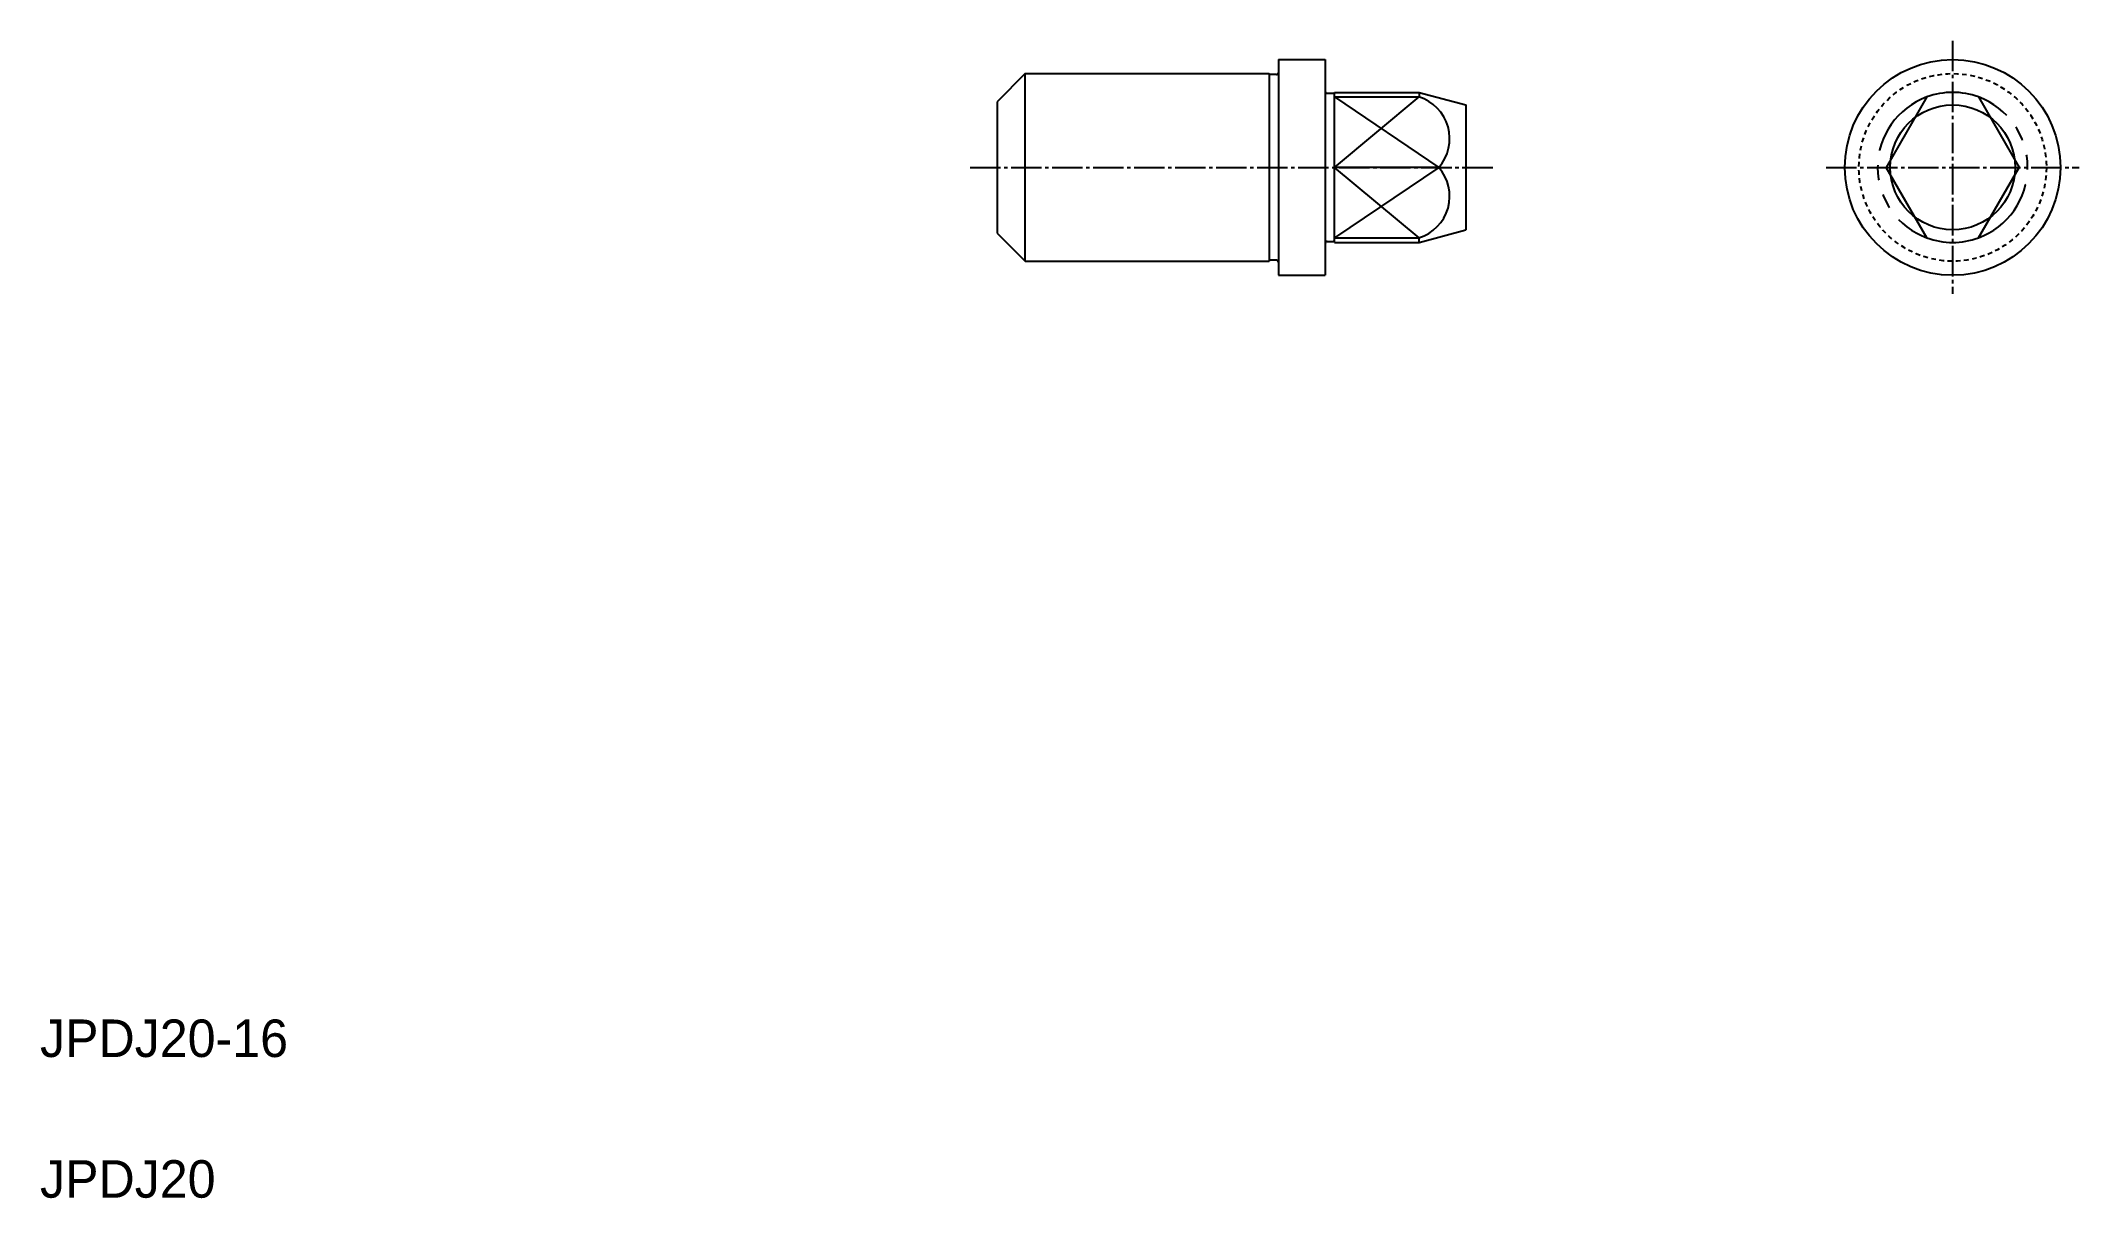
# Model space of a CAD drawing. Extents: x 10 to 228, y 10 to 133.
import ezdxf

# ---------------------------------------------------------------- set-up
doc = ezdxf.new("R2010")
doc.units = 0
doc.header["$LTSCALE"] = 0.25
for name, pattern in [('CENTER', [17.5, 13, -1.5, 1.5, -1.5]), ('DASHED', [3.5, 2, -1.5]), ('PHANTOM', [63.5, 31.75, -6.35, 6.35, -6.35, 6.35, -6.35])]:
    doc.linetypes.add(name, pattern=pattern)
doc.layers.get('0').update_dxf_attribs({"linetype": 'CONTINUOUS'})
doc.layers.add('CENTER', color=1, linetype='CENTER')
doc.styles.get("Standard").update_dxf_attribs({"font": 'txt', "height": 3.2})

msp = doc.modelspace()

# ---------------------------------------------------------------- linework, layer by layer
at = {"linetype": 'CONTINUOUS'}
for p, q in [((142.09, 131.36), (142.09, 108.36)), ((142.09, 131.36), (147.09, 131.36)), ((147.09, 131.36), (147.09, 108.36)), ((115.09, 129.86), (112.09, 126.86)), ((115.09, 129.86), (141.09, 129.86)), ((115.09, 109.86), (115.09, 129.86)), ((141.09, 129.86), (141.09, 109.86)), ((141.89, 129.76), (141.26, 129.76)), ((112.09, 126.86), (112.09, 112.86)), ((147.29, 127.76), (147.91, 127.76)), ((148.09, 127.86), (157.09, 127.86)), ((148.09, 111.86), (148.09, 127.86)), ((148.09, 127.37), (157.09, 127.37)), ((162.09, 126.52), (162.09, 113.2)), ((211.26, 127.37), (206.92, 119.86)), ((216.76, 127.37), (221.1, 119.86)), ((159.21, 119.86), (148.09, 119.86)), ((211.26, 112.35), (206.92, 119.86)), ((216.76, 112.35), (221.1, 119.86)), ((112.09, 112.86), (115.09, 109.86)), ((147.29, 111.96), (147.91, 111.96)), ((148.09, 112.35), (157.09, 112.35)), ((148.09, 111.86), (157.09, 111.86)), ((115.09, 109.86), (141.09, 109.86)), ((141.89, 109.96), (141.26, 109.96)), ((142.09, 108.36), (147.09, 108.36))]:
    msp.add_line(p, q, dxfattribs=at)
for p, q in [((121.59, 129.86), (121.59, 129.86)), ((128.09, 129.86), (128.09, 129.86)), ((157.09, 127.86), (162.09, 126.52)), ((157.09, 127.86), (157.09, 127.37)), ((157.09, 111.86), (162.09, 113.2)), ((157.09, 111.86), (157.09, 112.35))]:
    msp.add_line(p, q)
at = {"color": 3}
for p, q in [((148.09, 127.37), (159.21, 119.86)), ((148.09, 119.86), (157.09, 127.37)), ((159.21, 119.86), (148.09, 112.35)), ((157.09, 112.35), (148.09, 119.86))]:
    msp.add_line(p, q, dxfattribs=at)
at = {"linetype": 'CONTINUOUS'}
for radius in [11.5, 6.66]:
    msp.add_circle((214.01, 119.86), radius, dxfattribs=at)
at = {"color": 3, "linetype": 'DASHED'}
msp.add_circle((214.01, 119.86), 10, dxfattribs=at)
at = {"linetype": 'CONTINUOUS'}
for centre, radius, start, end in [((141.26, 129.96), 0.2, 210, 270), ((141.89, 129.96), 0.2, 270, 0), ((147.29, 127.96), 0.2, 180, 270), ((147.91, 127.96), 0.2, 270, 330), ((214.01, 119.86), 8, 69.8945, 110.1055), ((147.29, 111.76), 0.2, 90, 180), ((147.91, 111.76), 0.2, 30, 90), ((214.01, 119.86), 8, 249.8945, 290.1055), ((141.26, 109.76), 0.2, 90, 150), ((141.89, 109.76), 0.2, 0, 90)]:
    msp.add_arc(centre, radius, start, end, dxfattribs=at)
for centre, start, end in [((155.71, 122.93), 318.7174, 72.8062), ((155.71, 116.79), 287.1938, 41.2826)]:
    msp.add_arc(centre, 4.65, start, end)
at = {"color": 3, "linetype": 'PHANTOM'}
for start, end in [(110.1055, 249.8945), (290.1055, 69.8945)]:
    msp.add_arc((214.01, 119.86), 8, start, end, dxfattribs=at)
at = {"layer": 'CENTER', "color": 1, "linetype": 'CENTER'}
for p, q in [((214.01, 133.36), (214.01, 106.36)), ((109.2, 119.86), (165.29, 119.86)), ((200.51, 119.86), (227.51, 119.86))]:
    msp.add_line(p, q, dxfattribs=at)

# ---------------------------------------------------------------- texts
for s, p in [('JPDJ20-16', (10, 25)), ('JPDJ20', (10, 10))]:
    msp.add_text(s, height=4).set_placement(p)

doc.saveas('drawing.dxf')
